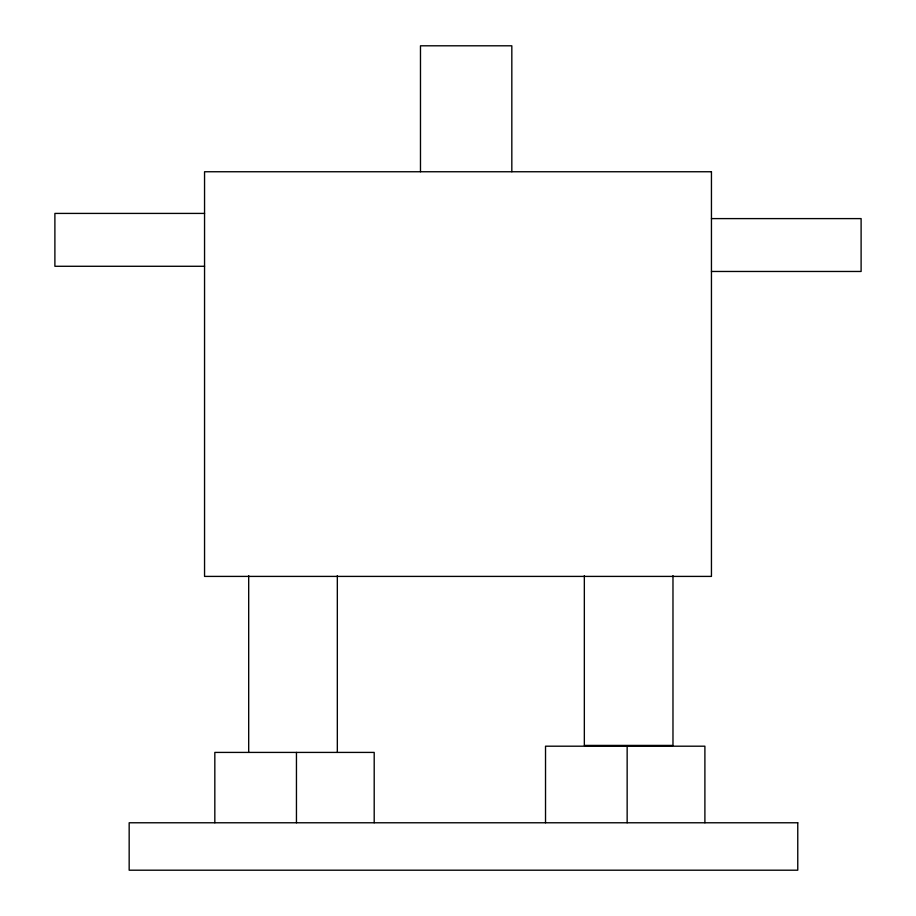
<?xml version="1.0" encoding="UTF-8"?>
<svg xmlns="http://www.w3.org/2000/svg" width="916" height="916" viewBox="0 0 916 916"><rect width="100%" height="100%" fill="white"/><g stroke="black" fill="none" stroke-linecap="round" stroke-linejoin="round"><path stroke-width="1.37" d="M204.554 213.417L54.891 213.417L54.891 266.281L204.554 266.281M711.446 218.603L861.109 218.603L861.109 271.468L711.446 271.468M704.896 822.774L704.896 746.197L545.524 746.197L545.524 822.774M672.974 575.626L672.974 745.418L584.339 745.418L584.339 575.626M627.151 746.197L627.151 822.774M511.826 171.75L511.826 45.8L420.478 45.8L420.478 171.75M374.197 822.774L374.197 752.414L214.825 752.414L214.825 822.774M337.328 575.626L337.328 752.414M296.452 752.414L296.452 822.774M248.694 575.626L248.694 752.414M711.446 171.75L204.554 171.75L204.554 576.404L711.446 576.404L711.446 171.75M797.767 822.774L129.167 822.774L129.167 870.2L797.767 870.2L797.767 822.774"/></g></svg>
